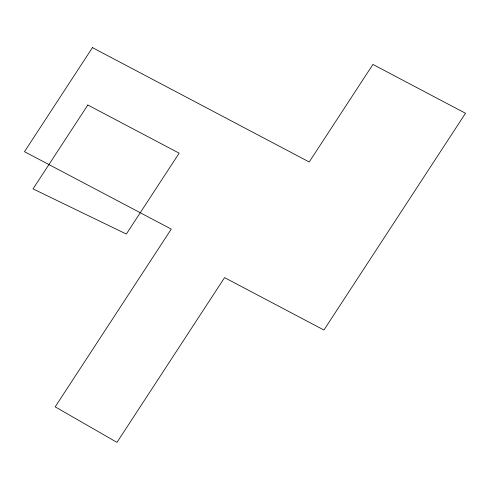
<?xml version="1.0" encoding="UTF-8"?>
<svg xmlns="http://www.w3.org/2000/svg" width="490" height="490" viewBox="0 0 490 490"><rect width="100%" height="100%" fill="white"/><g stroke="black" fill="none" stroke-linecap="round" stroke-linejoin="round"><path stroke-width="0.73" d="M92.457 47.634L24.5 151.679L171.267 229.1L55.174 406.847L116.981 442.366L224.579 277.628L323.927 330.033L465.5 113.27L372.927 64.435L309.214 161.982L92.457 47.634M87.826 105.001L33.032 188.895L126.334 234.049L179.15 153.18L87.826 105.001"/></g></svg>
